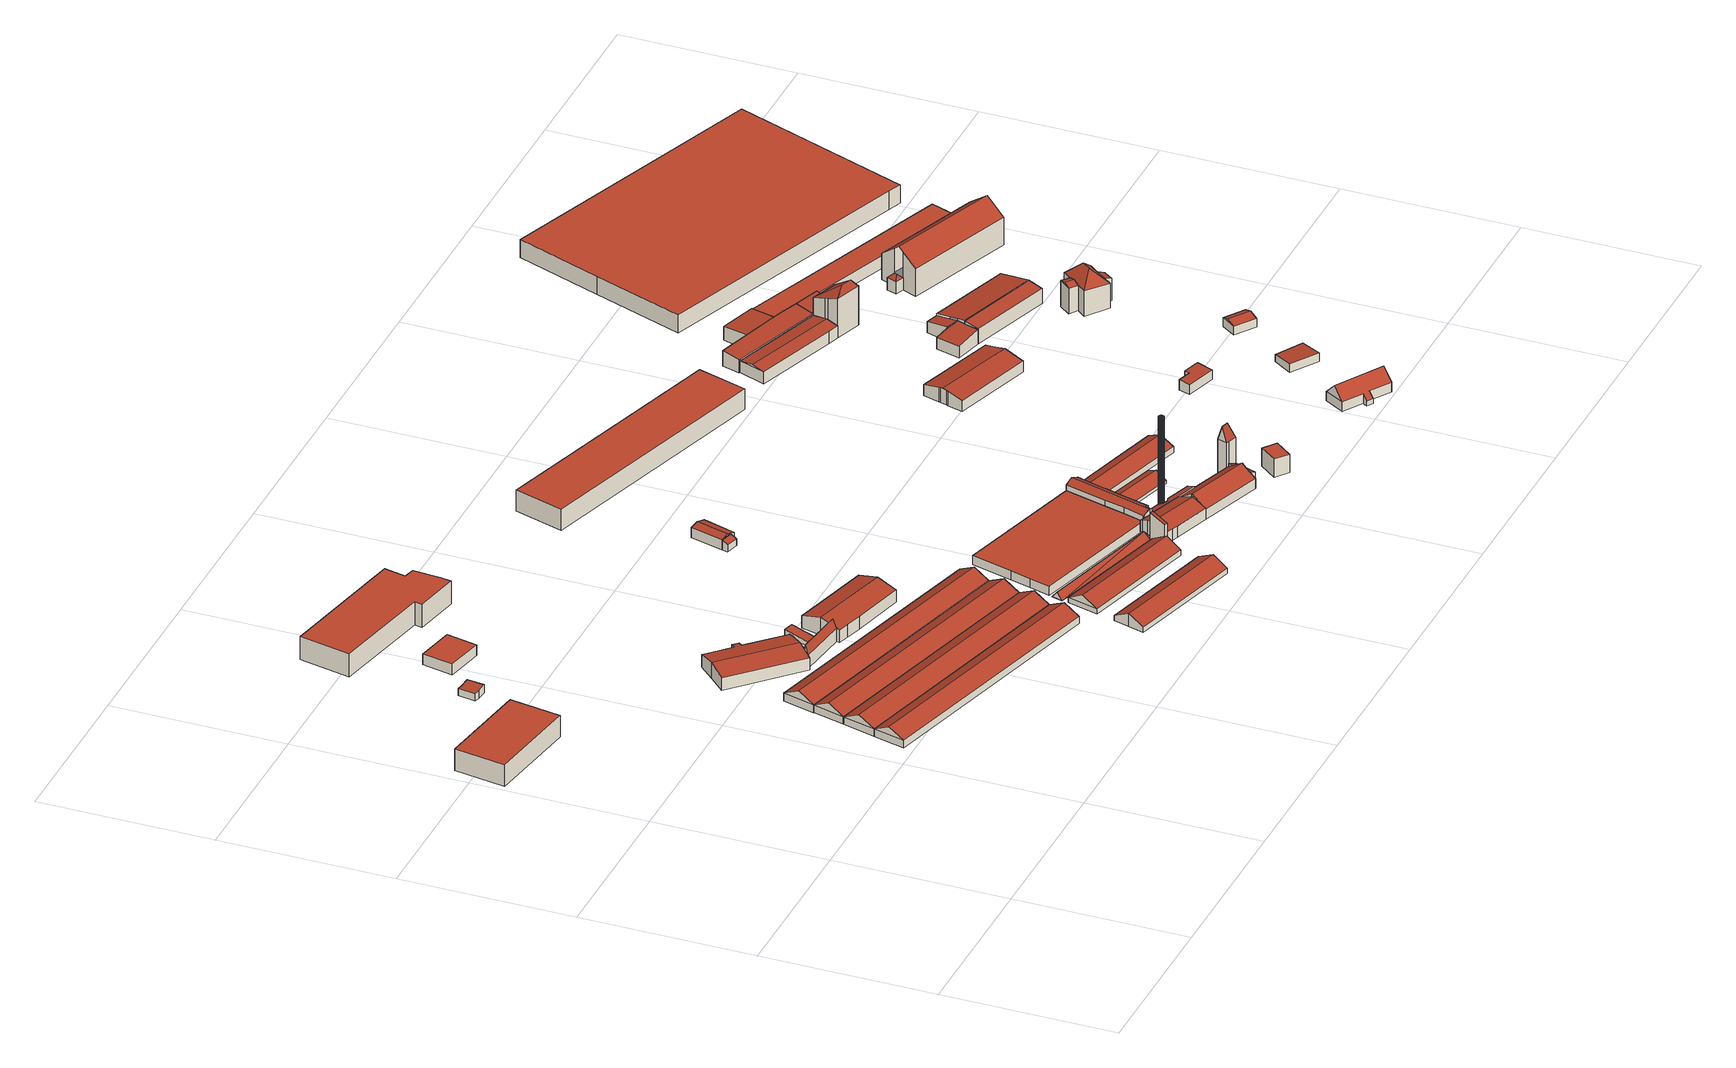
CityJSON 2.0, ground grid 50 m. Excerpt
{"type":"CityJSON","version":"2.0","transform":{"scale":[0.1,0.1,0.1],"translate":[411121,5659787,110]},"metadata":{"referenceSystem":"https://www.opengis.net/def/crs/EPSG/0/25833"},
"CityObjects":{
"building1":{"type":"Building","attributes":{"Dachtyp_tdc":"tdcPolyFlatRoof","Gemeindeschluessel":14612000,"Dachneigung":0,"QualitaetDacherkennung":56,"Geometrietyp2DReferenz":"3000","measuredHeight":6.49,"function":"31001_9998","roofType":"1000"},"geometry":[{"type":"Solid","lod":"2","boundaries":[[[[0,1,2,3]],[[1,4,5,2]],[[4,6,7,5]],[[6,0,3,7]],[[6,4,1,0]],[[3,2,5,7]]]],"semantics":{"surfaces":[{"type":"WallSurface"},{"type":"RoofSurface"},{"type":"GroundSurface"}],"values":[[0,0,0,0,1,2]]}}]},
"building2":{"type":"Building","attributes":{"Dachtyp_tdc":"tdcPolyFlatRoof","Gemeindeschluessel":14612000,"Dachneigung":6.35,"QualitaetDacherkennung":67,"Geometrietyp2DReferenz":"3000","measuredHeight":2.58,"function":"31001_2463","roofType":"2100"},"geometry":[{"type":"Solid","lod":"2","boundaries":[[[[8,9,10,11]],[[9,12,13,10]],[[12,14,15,13]],[[14,16,17,15]],[[16,18,19,17]],[[18,8,11,19]],[[18,16,14,12,9,8]],[[11,10,13,15,17,19]]]],"semantics":{"surfaces":[{"type":"WallSurface"},{"type":"RoofSurface"},{"type":"GroundSurface"}],"values":[[0,0,0,0,0,0,1,2]]}}]},
"building3":{"type":"Building","attributes":{"Dachtyp_tdc":"tdcPolyFlatRoof","Gemeindeschluessel":14612000,"Dachneigung":0,"QualitaetDacherkennung":80,"Geometrietyp2DReferenz":"3000","measuredHeight":3.3,"function":"31001_9998","roofType":"1000"},"geometry":[{"type":"Solid","lod":"2","boundaries":[[[[20,21,22,23]],[[21,24,25,22]],[[24,26,27,25]],[[26,20,23,27]],[[26,24,21,20]],[[23,22,25,27]]]],"semantics":{"surfaces":[{"type":"WallSurface"},{"type":"RoofSurface"},{"type":"GroundSurface"}],"values":[[0,0,0,0,1,2]]}}]},
"building4":{"type":"Building","attributes":{"Gemeindeschluessel":14612000,"Dachneigung":63.04,"Dachorientierung":-75.1,"MittlereTraufHoehe":113.41,"QualitaetDacherkennung":87,"ObjektHoehe":4.58,"BodenHoehe":111.25,"Geometrietyp2DReferenz":"3000","AbsoluteHoehe":115.83,"Dachflaeche":801.73,"measuredHeight":4.58,"function":"31001_2740","roofType":"3100","storeysAboveGround":2},"geometry":[{"type":"MultiSurface","lod":"2","boundaries":[[[28,29,30,31]],[[29,32,33,30]],[[32,34,35,33]],[[34,28,31,35]],[[32,29,36]],[[28,34,37]],[[29,28,37,36]],[[34,32,36,37]],[[31,30,33,35]]],"semantics":{"surfaces":[{"type":"WallSurface"},{"type":"RoofSurface"},{"type":"GroundSurface"}],"values":[0,0,0,0,0,0,1,1,2]}}]},
"building5":{"type":"Building","attributes":{"Gemeindeschluessel":14612000,"Dachneigung":63.69,"Dachorientierung":-75.15,"MittlereTraufHoehe":113.41,"QualitaetDacherkennung":80,"ObjektHoehe":4.65,"BodenHoehe":111.18,"Geometrietyp2DReferenz":"3000","AbsoluteHoehe":115.83,"Dachflaeche":820.28,"measuredHeight":4.65,"function":"31001_2740","roofType":"3100","storeysAboveGround":2},"geometry":[{"type":"MultiSurface","lod":"2","boundaries":[[[38,39,40,41]],[[39,29,30,40]],[[29,28,31,30]],[[28,38,41,31]],[[29,39,42]],[[38,28,43]],[[39,38,43,42]],[[28,29,42,43]],[[41,40,30,31]]],"semantics":{"surfaces":[{"type":"WallSurface"},{"type":"RoofSurface"},{"type":"GroundSurface"}],"values":[0,0,0,0,0,0,1,1,2]}}]},
"building6":{"type":"Building","attributes":{"Dachtyp_tdc":"tdcPolyFlatRoof","Gemeindeschluessel":14612000,"Dachneigung":0,"QualitaetDacherkennung":87,"Geometrietyp2DReferenz":"3000","measuredHeight":6.95,"function":"31001_9998","roofType":"1000"},"geometry":[{"type":"Solid","lod":"2","boundaries":[[[[44,45,46,47]],[[45,48,49,46]],[[48,50,51,49]],[[50,52,53,51]],[[52,54,55,53]],[[54,56,57,55]],[[56,58,59,57]],[[58,60,61,59]],[[60,44,47,61]],[[60,58,56,54,52,50,48,45,44]],[[47,46,49,51,53,55,57,59,61]]]],"semantics":{"surfaces":[{"type":"WallSurface"},{"type":"RoofSurface"},{"type":"GroundSurface"}],"values":[[0,0,0,0,0,0,0,0,0,1,2]]}}]},
"building7":{"type":"Building","attributes":{"Gemeindeschluessel":14612000,"Dachneigung":63.14,"Dachorientierung":-75.15,"MittlereTraufHoehe":113.41,"QualitaetDacherkennung":77,"ObjektHoehe":4.65,"BodenHoehe":111.18,"Geometrietyp2DReferenz":"3000","AbsoluteHoehe":115.83,"Dachflaeche":804.88,"measuredHeight":4.65,"function":"31001_2740","roofType":"3100","storeysAboveGround":2},"geometry":[{"type":"MultiSurface","lod":"2","boundaries":[[[62,63,64,65]],[[63,39,40,64]],[[39,38,41,40]],[[38,62,65,41]],[[39,63,66]],[[62,38,67]],[[63,62,67,66]],[[38,39,66,67]],[[65,64,40,41]]],"semantics":{"surfaces":[{"type":"WallSurface"},{"type":"RoofSurface"},{"type":"GroundSurface"}],"values":[0,0,0,0,0,0,1,1,2]}}]},
"building8":{"type":"Building","attributes":{"Gemeindeschluessel":14612000,"Dachneigung":63.03,"Dachorientierung":-75.08,"MittlereTraufHoehe":113.41,"QualitaetDacherkennung":76,"ObjektHoehe":4.68,"BodenHoehe":111.15,"Geometrietyp2DReferenz":"3000","AbsoluteHoehe":115.83,"Dachflaeche":801.88,"measuredHeight":4.68,"function":"31001_2740","roofType":"3100","storeysAboveGround":2},"geometry":[{"type":"MultiSurface","lod":"2","boundaries":[[[68,69,70,71]],[[69,63,72,70]],[[63,62,73,72]],[[62,68,71,73]],[[63,69,74]],[[68,62,75]],[[69,68,75,74]],[[62,63,74,75]],[[71,70,72,73]]],"semantics":{"surfaces":[{"type":"WallSurface"},{"type":"RoofSurface"},{"type":"GroundSurface"}],"values":[0,0,0,0,0,0,1,1,2]}}]},
"building9":{"type":"Building","attributes":{"Gemeindeschluessel":14612000,"Geometrietyp2DReferenz":"3000","function":"31001_2000","roofType":"9999"},"children":["building9-1","building9-2","building9-3","building9-4"]},
"building9-1":{"type":"BuildingPart","attributes":{"Dachtyp_tdc":"tdcPolyFlatRoof","Dachneigung":8.3,"QualitaetDacherkennung":94,"Geometrietyp2DReferenz":"3000","measuredHeight":2.27,"roofType":"2100"},"parents":["building9"],"geometry":[{"type":"MultiSurface","lod":"2","boundaries":[[[76,77,78]],[[77,79,80,78]],[[79,81,82,80]],[[81,83,84,82]],[[83,85,86,84]],[[85,87,88,86]],[[87,85,83,81,79,77,76]],[[78,80,82,84,86,88]]],"semantics":{"surfaces":[{"type":"WallSurface"},{"type":"RoofSurface"},{"type":"GroundSurface"}],"values":[0,0,0,0,0,0,1,2]}}]},
"building9-2":{"type":"BuildingPart","attributes":{"Dachtyp_tdc":"tdcGableRoof","Dachneigung":14.61,"QualitaetDacherkennung":88,"Geometrietyp2DReferenz":"3000","measuredHeight":5.28,"roofType":"3100"},"parents":["building9"],"geometry":[{"type":"MultiSurface","lod":"2","boundaries":[[[89,90,91,92]],[[90,93,94,91]],[[93,95,94]],[[96,97,98,88,99]],[[97,100,101,98]],[[100,102,103,101]],[[102,104,105,103]],[[104,106,107,105]],[[106,108,109,107]],[[108,110,111,109]],[[110,89,92,111]],[[106,104,102,100,97]],[[97,96,112,113,114,93,90,89,110,108,106]],[[92,91,94,115,88,98,101,103,105,107,109,111]]],"semantics":{"surfaces":[{"type":"WallSurface"},{"type":"RoofSurface"},{"type":"GroundSurface"}],"values":[0,0,0,0,0,0,0,0,0,0,0,1,1,2]}}]},
"building9-3":{"type":"BuildingPart","attributes":{"Dachtyp_tdc":"tdcFreeFormRoof","Dachneigung":64.77,"QualitaetDacherkennung":11,"Geometrietyp2DReferenz":"3000","measuredHeight":6.41,"roofType":"5000"},"parents":["building9"],"geometry":[{"type":"MultiSurface","lod":"2","boundaries":[[[116,117,118,119]],[[117,120,78,118]],[[120,121,76,78]],[[95,122,123,94]],[[124,116,119]],[[125,122,95,114,126]],[[126,112,99,121,120,117,116,124,116,127,125]],[[118,78,88,115,94,123,128,119]]],"semantics":{"surfaces":[{"type":"WallSurface"},{"type":"RoofSurface"},{"type":"GroundSurface"}],"values":[0,0,0,0,0,1,1,2]}}]},
"building9-4":{"type":"BuildingPart","attributes":{"Dachtyp_tdc":"tdcGableRoof","Dachneigung":10.01,"QualitaetDacherkennung":80,"Geometrietyp2DReferenz":"3000","measuredHeight":4.81,"roofType":"3100"},"parents":["building9"],"geometry":[{"type":"MultiSurface","lod":"2","boundaries":[[[122,129,130,123]],[[129,131,132,130]],[[131,133,134,132]],[[133,135,136,134]],[[135,137,138,136]],[[137,139,140,138]],[[139,141,142,140]],[[141,143,144,142]],[[143,145,146,144]],[[145,147,148,146]],[[147,149,150,148]],[[149,151,152,150]],[[151,153,154,152]],[[153,155,119,154]],[[155,116,119]],[[153,151,149,147,145,143,141,139,137,135,133]],[[133,131,129,122,156,127,155,153]],[[123,130,132,134,136,138,140,142,144,146,148,150,152,154,119,128]]],"semantics":{"surfaces":[{"type":"WallSurface"},{"type":"RoofSurface"},{"type":"GroundSurface"}],"values":[0,0,0,0,0,0,0,0,0,0,0,0,0,0,0,1,1,2]}}]},
"building10":{"type":"Building","attributes":{"Dachtyp_tdc":"tdcFreeFormRoof","Gemeindeschluessel":14612000,"Dachneigung":26.75,"QualitaetDacherkennung":72,"Geometrietyp2DReferenz":"3000","measuredHeight":4.03,"function":"31001_2740","roofType":"5000"},"geometry":[{"type":"Solid","lod":"2","boundaries":[[[[157,158,159,160]],[[158,161,162,159]],[[161,163,164,162]],[[163,165,166,164]],[[165,157,160,166]],[[157,167,168,158]],[[167,165,163,161,168]],[[157,165,167]],[[161,158,168]],[[160,159,162,164,166]]]],"semantics":{"surfaces":[{"type":"WallSurface"},{"type":"RoofSurface"},{"type":"GroundSurface"}],"values":[[0,0,0,0,0,1,1,0,0,2]]}}]},
"building11":{"type":"Building","attributes":{"Dachtyp_tdc":"tdcFreeFormRoof","Gemeindeschluessel":14612000,"Dachneigung":27.7,"QualitaetDacherkennung":78,"Geometrietyp2DReferenz":"3000","measuredHeight":4.06,"function":"31001_2740","roofType":"5000"},"geometry":[{"type":"Solid","lod":"2","boundaries":[[[[169,170,171,172]],[[170,173,174,171]],[[173,175,176,174]],[[175,169,172,176]],[[177,175,173,178]],[[169,177,178,170]],[[173,170,178]],[[169,175,177]],[[172,171,174,176]]]],"semantics":{"surfaces":[{"type":"WallSurface"},{"type":"RoofSurface"},{"type":"GroundSurface"}],"values":[[0,0,0,0,1,1,0,0,2]]}}]},
"building12":{"type":"Building","attributes":{"Dachtyp_tdc":"tdcFreeFormRoof","Gemeindeschluessel":14612000,"Dachneigung":49.31,"QualitaetDacherkennung":31,"Geometrietyp2DReferenz":"3000","measuredHeight":2.14,"function":"31001_2740","roofType":"5000"},"geometry":[{"type":"Solid","lod":"2","boundaries":[[[[179,180,181,182]],[[183,184,185,186]],[[184,179,182,185]],[[179,187,188]],[[184,187,179]],[[187,184,183]],[[187,189,190]],[[189,187,183]],[[188,187,190,180]],[[188,180,179]],[[182,181,191,192,186,185]],[[189,183,186,192]],[[180,190,191,181]],[[190,189,192,191]]]],"semantics":{"surfaces":[{"type":"WallSurface"},{"type":"RoofSurface"},{"type":"GroundSurface"}],"values":[[0,0,0,1,1,1,1,1,1,0,2,0,0,0]]}}]},
"building13":{"type":"Building","attributes":{"Dachtyp_tdc":"tdcPolyFlatRoof","Gemeindeschluessel":14612000,"Dachneigung":26.69,"QualitaetDacherkennung":55,"Geometrietyp2DReferenz":"3000","measuredHeight":3.03,"function":"31001_9998","roofType":"2100"},"geometry":[{"type":"Solid","lod":"2","boundaries":[[[[193,194,195,196]],[[194,197,198,195]],[[197,199,200,198]],[[199,201,202,200]],[[201,193,196,202]],[[201,199,197,194,193]],[[196,195,198,200,202]]]],"semantics":{"surfaces":[{"type":"WallSurface"},{"type":"RoofSurface"},{"type":"GroundSurface"}],"values":[[0,0,0,0,0,1,2]]}}]},
"building14":{"type":"Building","attributes":{"Dachtyp_tdc":"tdcFreeFormRoof","Gemeindeschluessel":14612000,"Dachneigung":17.16,"QualitaetDacherkennung":88,"Geometrietyp2DReferenz":"3000","measuredHeight":3.72,"function":"31001_9998","roofType":"5000"},"geometry":[{"type":"Solid","lod":"2","boundaries":[[[[203,204,205,206]],[[204,207,208,205]],[[207,209,210,208]],[[209,211,212,210]],[[211,213,214,212]],[[213,215,216,214]],[[213,211,209,217,218,203,215]],[[218,217,207,204]],[[204,203,218]],[[209,207,217]],[[216,206,205,208,210,212,214]],[[215,203,206,216]]]],"semantics":{"surfaces":[{"type":"WallSurface"},{"type":"RoofSurface"},{"type":"GroundSurface"}],"values":[[0,0,0,0,0,0,1,1,0,0,2,0]]}}]},
"building15":{"type":"Building","attributes":{"Dachtyp_tdc":"tdcPolyFlatRoof","Gemeindeschluessel":14612000,"Dachneigung":0,"QualitaetDacherkennung":40,"Geometrietyp2DReferenz":"3000","measuredHeight":2.72,"function":"31001_2740","roofType":"1000"},"geometry":[{"type":"Solid","lod":"2","boundaries":[[[[219,220,221,222]],[[220,223,224,221]],[[223,225,226,224]],[[225,227,228,226]],[[227,229,230,228]],[[229,231,232,230]],[[231,233,234,232]],[[233,219,222,234]],[[233,231,229,227,225,223,220,219]],[[222,221,224,226,228,230,232,234]]]],"semantics":{"surfaces":[{"type":"WallSurface"},{"type":"RoofSurface"},{"type":"GroundSurface"}],"values":[[0,0,0,0,0,0,0,0,1,2]]}}]},
"building16":{"type":"Building","attributes":{"Gemeindeschluessel":14612000,"Geometrietyp2DReferenz":"3000","function":"31001_2000","roofType":"9999"},"children":["building16-1","building16-2"]},
"building16-1":{"type":"BuildingPart","attributes":{"Dachtyp_tdc":"tdcPolyFlatRoof","Dachneigung":21.75,"QualitaetDacherkennung":48,"Geometrietyp2DReferenz":"3000","measuredHeight":7.95,"roofType":"2100"},"parents":["building16"],"geometry":[{"type":"MultiSurface","lod":"2","boundaries":[[[235,236,237,238,239]],[[236,240,241,237]],[[240,242,243,244,241]],[[242,240,236,235]],[[238,237,241,244,245]]],"semantics":{"surfaces":[{"type":"WallSurface"},{"type":"RoofSurface"},{"type":"GroundSurface"}],"values":[0,0,0,1,2]}}]},
"building16-2":{"type":"BuildingPart","attributes":{"Dachtyp_tdc":"tdcGableRoof","Dachneigung":19.92,"QualitaetDacherkennung":57,"Geometrietyp2DReferenz":"3000","measuredHeight":5.04,"roofType":"3100"},"parents":["building16"],"geometry":[{"type":"MultiSurface","lod":"2","boundaries":[[[246,247,248,249,250,251,252,253,254,243,255]],[[255,239,256,257,258,246]],[[259,238,245,244,260,261,262,263,264,265,266,267,268,269,270]],[[257,256,259,270]],[[256,239,238,259]],[[243,254,260,244]],[[254,253,261,260]],[[253,252,262,261]],[[252,251,263,262]],[[251,250,264,263]],[[250,249,265,264]],[[249,248,266,265]],[[248,247,267,266]],[[247,246,268,267]],[[246,258,269,268]],[[258,257,270,269]]],"semantics":{"surfaces":[{"type":"RoofSurface"},{"type":"GroundSurface"},{"type":"WallSurface"}],"values":[0,0,1,2,2,2,2,2,2,2,2,2,2,2,2,2]}}]},
"building17":{"type":"Building","attributes":{"Dachtyp_tdc":"tdcFreeFormRoof","Gemeindeschluessel":14612000,"Dachneigung":24.05,"QualitaetDacherkennung":49,"Geometrietyp2DReferenz":"3000","measuredHeight":5.28,"function":"31001_2740","roofType":"5000"},"geometry":[{"type":"Solid","lod":"2","boundaries":[[[[271,272,273,274]],[[272,275,276,273]],[[275,277,278,276]],[[277,279,280,278]],[[279,281,282,280]],[[281,283,284,282]],[[283,285,286,284]],[[285,287,288,286]],[[287,289,290,288]],[[289,291,292,290]],[[291,293,294,292]],[[293,295,296,294]],[[295,271,274,296]],[[283,281,297,298,295,293,291,289,287,285]],[[297,279,277,275,272,271,298]],[[281,279,297]],[[271,295,298]],[[274,273,276,278,280,282,284,286,288,290,292,294,296]]]],"semantics":{"surfaces":[{"type":"WallSurface"},{"type":"RoofSurface"},{"type":"GroundSurface"}],"values":[[0,0,0,0,0,0,0,0,0,0,0,0,0,1,1,0,0,2]]}}]},
"building18":{"type":"Building","attributes":{"Stand_DGM":"2016","Stand_Basis-DLM":"2021","Gemeindeschluessel":"14612000","ObjektHoehe":28,"Stand_Laserscan":"2016","BodenHoehe":111.76,"Stand_3D-Stadtmodell":"2023","Geometrietyp2DReferenz":1000,"AbsoluteHoehe":139.76,"measuredHeight":28,"function":"51002_1290","roofType":"9999"},"geometry":[{"type":"MultiSurface","lod":"2","boundaries":[[[299,300,301]],[[299,301,302]],[[299,302,303]],[[299,303,304]],[[299,304,305]],[[299,305,306]],[[299,306,307]],[[299,307,308]],[[299,308,309]],[[299,309,310]],[[299,310,311]],[[299,311,312]],[[299,312,313]],[[299,313,314]],[[299,315,316]],[[299,314,317]],[[299,317,318]],[[299,318,315]],[[301,300,319]],[[301,319,320]],[[300,321,319]],[[299,316,322]],[[299,322,321]],[[316,315,323]],[[316,323,322]],[[315,318,324]],[[315,324,323]],[[318,317,325]],[[318,325,324]],[[317,314,326]],[[317,326,325]],[[314,313,327]],[[314,327,326]],[[313,312,328]],[[313,328,327]],[[312,311,329]],[[312,329,328]],[[311,310,330]],[[311,330,329]],[[310,309,331]],[[310,331,330]],[[309,308,332]],[[309,332,331]],[[308,307,333]],[[308,333,332]],[[307,306,334]],[[307,334,333]],[[306,305,335]],[[306,335,334]],[[305,304,336]],[[305,336,335]],[[304,303,337]],[[304,337,336]],[[303,302,338]],[[303,338,337]],[[302,301,320]],[[302,320,338]],[[300,299,321]],[[338,320,319]],[[338,319,321]],[[338,321,322]],[[338,322,323]],[[338,323,324]],[[338,324,325]],[[338,325,326]],[[338,327,328]],[[338,326,327]],[[338,328,329]],[[338,329,330]],[[338,330,331]],[[338,331,332]],[[338,332,333]],[[338,333,334]],[[338,334,335]],[[338,335,336]],[[338,336,337]]],"semantics":{"surfaces":[{"type":"RoofSurface"},{"type":"WallSurface"},{"type":"GroundSurface"}],"values":[0,0,0,0,0,0,0,0,0,0,0,0,0,0,0,0,0,0,1,1,1,1,1,1,1,1,1,1,1,1,1,1,1,1,1,1,1,1,1,1,1,1,1,1,1,1,1,1,1,1,1,1,1,1,1,1,1,1,2,2,2,2,2,2,2,2,2,2,2,2,2,2,2,2,2,2]}}]},
"building19":{"type":"Building","attributes":{"Dachtyp_tdc":"tdcPolyFlatRoof","Gemeindeschluessel":14612000,"Dachneigung":18.1,"QualitaetDacherkennung":45,"Geometrietyp2DReferenz":"3000","measuredHeight":3.36,"function":"31001_2000","roofType":"2100"},"geometry":[{"type":"Solid","lod":"2","boundaries":[[[[249,339,340,341]],[[339,342,343,340]],[[342,344,345,343]],[[344,346,347,345]],[[346,348,349,347]],[[348,350,351,349]],[[350,352,353,351]],[[352,354,355,353]],[[354,248,356,355]],[[248,249,341,356]],[[248,354,352,350,348,346,344,342,339,249]],[[341,340,343,345,347,349,351,353,355,356]]]],"semantics":{"surfaces":[{"type":"WallSurface"},{"type":"RoofSurface"},{"type":"GroundSurface"}],"values":[[0,0,0,0,0,0,0,0,0,0,1,2]]}}]},
"building20":{"type":"Building","attributes":{"Dachtyp_tdc":"tdcFreeFormRoof","Gemeindeschluessel":14612000,"Dachneigung":31.94,"QualitaetDacherkennung":48,"Geometrietyp2DReferenz":"3000","measuredHeight":5.8,"function":"31001_2000","roofType":"5000"},"geometry":[{"type":"Solid","lod":"2","boundaries":[[[[357,358,359,355]],[[358,360,361,359]],[[360,362,363,361]],[[362,364,365,363]],[[364,366,367,365]],[[366,368,369,367]],[[368,370,371,369]],[[370,372,373,371]],[[372,374,356,373]],[[374,357,355,356]],[[370,368,366,364,362]],[[362,360,358,357,374,372,370]],[[355,359,361,363,365,367,369,371,373,356]]]],"semantics":{"surfaces":[{"type":"WallSurface"},{"type":"RoofSurface"},{"type":"GroundSurface"}],"values":[[0,0,0,0,0,0,0,0,0,0,1,1,2]]}}]},
"building21":{"type":"Building","attributes":{"Dachtyp_tdc":"tdcGableRoof","Gemeindeschluessel":14612000,"Dachneigung":30.64,"QualitaetDacherkennung":46,"Geometrietyp2DReferenz":"3000","measuredHeight":2.83,"function":"31001_2740","roofType":"3100"},"geometry":[{"type":"Solid","lod":"2","boundaries":[[[[375,376,377,378]],[[376,379,380,377]],[[379,381,382,380]],[[381,375,378,382]],[[379,376,383]],[[375,381,384]],[[376,375,384,383]],[[381,379,383,384]],[[378,377,380,382]]]],"semantics":{"surfaces":[{"type":"WallSurface"},{"type":"RoofSurface"},{"type":"GroundSurface"}],"values":[[0,0,0,0,0,0,1,1,2]]}}]},
"building22":{"type":"Building","attributes":{"Dachtyp_tdc":"tdcPolyFlatRoof","Gemeindeschluessel":14612000,"Dachneigung":0,"QualitaetDacherkennung":72,"Geometrietyp2DReferenz":"3000","measuredHeight":6.36,"function":"31001_2000","roofType":"1000"},"geometry":[{"type":"Solid","lod":"2","boundaries":[[[[385,386,387,388]],[[386,389,390,387]],[[389,391,392,390]],[[391,385,388,392]],[[391,389,386,385]],[[388,387,390,392]]]],"semantics":{"surfaces":[{"type":"WallSurface"},{"type":"RoofSurface"},{"type":"GroundSurface"}],"values":[[0,0,0,0,1,2]]}}]},
"building23":{"type":"Building","attributes":{"Dachtyp_tdc":"tdcPolyFlatRoof","Gemeindeschluessel":14612000,"Dachneigung":23.93,"QualitaetDacherkennung":57,"Geometrietyp2DReferenz":"3000","measuredHeight":3.69,"function":"31001_2000","roofType":"2100"},"geometry":[{"type":"Solid","lod":"2","boundaries":[[[[393,394,395,396]],[[394,397,398,395]],[[397,399,400,398]],[[399,393,396,400]],[[399,397,394,393]],[[396,395,398,400]]]],"semantics":{"surfaces":[{"type":"WallSurface"},{"type":"RoofSurface"},{"type":"GroundSurface"}],"values":[[0,0,0,0,1,2]]}}]},
"building24":{"type":"Building","attributes":{"Dachtyp_tdc":"tdcFreeFormRoof","Gemeindeschluessel":14612000,"Dachneigung":24.26,"QualitaetDacherkennung":77,"Geometrietyp2DReferenz":"3000","measuredHeight":3.78,"function":"31001_2740","roofType":"5000"},"geometry":[{"type":"Solid","lod":"2","boundaries":[[[[401,402,403,404]],[[402,405,406,403]],[[405,407,408,406]],[[407,409,410,408]],[[409,411,412,410]],[[411,401,404,412]],[[411,409,413,414,401]],[[413,407,405,402,414]],[[402,401,414]],[[409,407,413]],[[404,403,406,408,410,412]]]],"semantics":{"surfaces":[{"type":"WallSurface"},{"type":"RoofSurface"},{"type":"GroundSurface"}],"values":[[0,0,0,0,0,0,1,1,0,0,2]]}}]},
"building25":{"type":"Building","attributes":{"Dachtyp_tdc":"tdcFreeFormRoof","Gemeindeschluessel":14612000,"Dachneigung":70.91,"QualitaetDacherkennung":9,"Geometrietyp2DReferenz":"3000","measuredHeight":14.69,"function":"31001_2000","roofType":"5000"},"geometry":[{"type":"Solid","lod":"2","boundaries":[[[[415,416,417,418]],[[416,419,420,417]],[[419,421,422,420]],[[421,423,424,422]],[[423,415,418,424]],[[421,419,425,426]],[[423,426,425,416,415]],[[426,423,421]],[[416,425,419]],[[418,417,420,422,424]]]],"semantics":{"surfaces":[{"type":"WallSurface"},{"type":"RoofSurface"},{"type":"GroundSurface"}],"values":[[0,0,0,0,0,1,1,1,0,2]]}}]},
"building26":{"type":"Building","attributes":{"Dachtyp_tdc":"tdcPolyFlatRoof","Gemeindeschluessel":14612000,"Dachneigung":0,"QualitaetDacherkennung":19,"Geometrietyp2DReferenz":"3000","measuredHeight":5.58,"function":"31001_9998","roofType":"1000"},"geometry":[{"type":"Solid","lod":"2","boundaries":[[[[427,428,429,430]],[[428,431,432,429]],[[431,433,434,432]],[[433,427,430,434]],[[433,431,428,427]],[[430,429,432,434]]]],"semantics":{"surfaces":[{"type":"WallSurface"},{"type":"RoofSurface"},{"type":"GroundSurface"}],"values":[[0,0,0,0,1,2]]}}]},
"building27":{"type":"Building","attributes":{"Dachtyp_tdc":"tdcFreeFormRoof","Gemeindeschluessel":14612000,"Dachneigung":13.14,"QualitaetDacherkennung":89,"Geometrietyp2DReferenz":"3000","measuredHeight":4.7,"function":"31001_2000","roofType":"5000"},"geometry":[{"type":"Solid","lod":"2","boundaries":[[[[435,436,437,438]],[[436,439,440,437]],[[439,441,442,440]],[[441,443,444,442]],[[443,445,446,444]],[[445,447,448,446]],[[447,449,450,448]],[[449,451,452,450]],[[451,453,454,452]],[[453,435,438,454]],[[455,453,451,449,447,445,443,456]],[[435,455,456,441,439,436]],[[443,441,456]],[[435,453,455]],[[438,437,440,442,444,446,448,450,452,454]]]],"semantics":{"surfaces":[{"type":"WallSurface"},{"type":"RoofSurface"},{"type":"GroundSurface"}],"values":[[0,0,0,0,0,0,0,0,0,0,1,1,0,0,2]]}}]},
"building28":{"type":"Building","attributes":{"Dachtyp_tdc":"tdcFreeFormRoof","Gemeindeschluessel":14612000,"Dachneigung":45.04,"QualitaetDacherkennung":81,"Geometrietyp2DReferenz":"3000","measuredHeight":6.33,"function":"31001_9998","roofType":"5000"},"geometry":[{"type":"Solid","lod":"2","boundaries":[[[[457,458,459,460]],[[458,461,462,459]],[[461,463,464,462]],[[463,465,466,464]],[[465,467,468,466]],[[467,469,470,468]],[[469,471,472,470]],[[471,457,460,472]],[[473,463,461,474]],[[457,471,469,467,465,473,474,458]],[[465,463,473]],[[461,458,474]],[[460,459,462,464,466,468,470,472]]]],"semantics":{"surfaces":[{"type":"WallSurface"},{"type":"RoofSurface"},{"type":"GroundSurface"}],"values":[[0,0,0,0,0,0,0,0,1,1,0,0,2]]}}]},
"building29":{"type":"Building","attributes":{"Dachtyp_tdc":"tdcPolyFlatRoof","Gemeindeschluessel":14612000,"Dachneigung":5.55,"QualitaetDacherkennung":82,"Geometrietyp2DReferenz":"3000","measuredHeight":3.38,"function":"31001_9998","roofType":"2100"},"geometry":[{"type":"Solid","lod":"2","boundaries":[[[[475,476,477,478]],[[476,479,480,477]],[[479,481,482,480]],[[481,483,484,482]],[[483,485,486,484]],[[485,475,478,486]],[[485,483,481,479,476,475]],[[478,477,480,482,484,486]]]],"semantics":{"surfaces":[{"type":"WallSurface"},{"type":"RoofSurface"},{"type":"GroundSurface"}],"values":[[0,0,0,0,0,0,1,2]]}}]},
"building30":{"type":"Building","attributes":{"Dachtyp_tdc":"tdcFreeFormRoof","Gemeindeschluessel":14612000,"Dachneigung":10.11,"QualitaetDacherkennung":80,"Geometrietyp2DReferenz":"3000","measuredHeight":4.26,"function":"31001_2000","roofType":"5000"},"geometry":[{"type":"Solid","lod":"2","boundaries":[[[[487,488,489,490]],[[488,491,492,489]],[[491,493,494,492]],[[493,495,496,494]],[[495,497,498,496]],[[497,487,490,498]],[[497,495,493,499,500,487]],[[499,491,488,500]],[[488,487,500]],[[493,491,499]],[[490,489,492,494,496,498]]]],"semantics":{"surfaces":[{"type":"WallSurface"},{"type":"RoofSurface"},{"type":"GroundSurface"}],"values":[[0,0,0,0,0,0,1,1,0,0,2]]}}]},
"building31":{"type":"Building","attributes":{"Dachtyp_tdc":"tdcPolyFlatRoof","Gemeindeschluessel":14612000,"Dachneigung":7.97,"QualitaetDacherkennung":86,"Geometrietyp2DReferenz":"3000","measuredHeight":4.7,"function":"31001_2000","roofType":"2100"},"geometry":[{"type":"Solid","lod":"2","boundaries":[[[[501,502,503,489]],[[502,504,505,503]],[[504,506,507,505]],[[506,508,509,507]],[[508,510,511,509]],[[510,512,513,511]],[[512,514,492,513]],[[514,501,489,492]],[[514,512,510,508,506,504,502,501]],[[489,503,505,507,509,511,513,492]]]],"semantics":{"surfaces":[{"type":"WallSurface"},{"type":"RoofSurface"},{"type":"GroundSurface"}],"values":[[0,0,0,0,0,0,0,0,1,2]]}}]},
"building32":{"type":"Building","attributes":{"Dachtyp_tdc":"tdcPolyFlatRoof","Gemeindeschluessel":14612000,"Dachneigung":5.94,"QualitaetDacherkennung":83,"Geometrietyp2DReferenz":"3000","measuredHeight":4.42,"function":"31001_2000","roofType":"2100"},"geometry":[{"type":"Solid","lod":"2","boundaries":[[[[515,516,517,518]],[[516,519,520,517]],[[519,521,522,520]],[[521,523,524,522]],[[523,525,526,524]],[[525,515,518,526]],[[525,523,521,519,516,515]],[[518,517,520,522,524,526]]]],"semantics":{"surfaces":[{"type":"WallSurface"},{"type":"RoofSurface"},{"type":"GroundSurface"}],"values":[[0,0,0,0,0,0,1,2]]}}]},
"building33":{"type":"Building","attributes":{"Dachtyp_tdc":"tdcPolyFlatRoof","Gemeindeschluessel":14612000,"Dachneigung":3.18,"QualitaetDacherkennung":85,"Geometrietyp2DReferenz":"3000","measuredHeight":4.52,"function":"31001_9998","roofType":"2100"},"geometry":[{"type":"Solid","lod":"2","boundaries":[[[[527,528,509,529]],[[528,530,507,509]],[[530,531,532,507]],[[531,527,529,532]],[[531,530,528,527]],[[529,509,507,532]]]],"semantics":{"surfaces":[{"type":"WallSurface"},{"type":"RoofSurface"},{"type":"GroundSurface"}],"values":[[0,0,0,0,1,2]]}}]},
"building34":{"type":"Building","attributes":{"Dachtyp_tdc":"tdcPolyFlatRoof","Gemeindeschluessel":14612000,"Dachneigung":4.41,"QualitaetDacherkennung":58,"Geometrietyp2DReferenz":"3000","measuredHeight":2.63,"function":"31001_9998","roofType":"2100"},"geometry":[{"type":"Solid","lod":"2","boundaries":[[[[533,534,535,536]],[[534,537,538,535]],[[537,539,540,538]],[[539,533,536,540]],[[539,537,534,533]],[[536,535,538,540]]]],"semantics":{"surfaces":[{"type":"WallSurface"},{"type":"RoofSurface"},{"type":"GroundSurface"}],"values":[[0,0,0,0,1,2]]}}]},
"building35":{"type":"Building","attributes":{"Dachtyp_tdc":"tdcHipAndGableRoof","Gemeindeschluessel":14612000,"Dachneigung":33.45,"QualitaetDacherkennung":22,"Geometrietyp2DReferenz":"3000","measuredHeight":12.48,"function":"31001_2000","roofType":"5000"},"geometry":[{"type":"Solid","lod":"2","boundaries":[[[[541,542,543,544]],[[542,545,496,543]],[[545,546,494,496]],[[546,547,548,494]],[[547,549,492,548]],[[549,550,551,492]],[[550,552,553,551]],[[552,541,544,553]],[[549,547,546,545,554]],[[545,542,541,554]],[[541,552,550,549,554]],[[544,543,496,494,548,492,551,553]]]],"semantics":{"surfaces":[{"type":"WallSurface"},{"type":"RoofSurface"},{"type":"GroundSurface"}],"values":[[0,0,0,0,0,0,0,0,1,1,1,2]]}}]},
"building36":{"type":"Building","attributes":{"Dachtyp_tdc":"tdcPolyFlatRoof","Gemeindeschluessel":14612000,"Dachneigung":7.97,"QualitaetDacherkennung":79,"Geometrietyp2DReferenz":"3000","measuredHeight":4.69,"function":"31001_2000","roofType":"2100"},"geometry":[{"type":"Solid","lod":"2","boundaries":[[[[514,512,513,492]],[[512,555,556,513]],[[555,557,551,556]],[[557,514,492,551]],[[557,555,512,514]],[[492,513,556,551]]]],"semantics":{"surfaces":[{"type":"WallSurface"},{"type":"RoofSurface"},{"type":"GroundSurface"}],"values":[[0,0,0,0,1,2]]}}]},
"building37":{"type":"Building","attributes":{"Dachtyp_tdc":"tdcPolyFlatRoof","Gemeindeschluessel":14612000,"Dachneigung":10.23,"QualitaetDacherkennung":82,"Geometrietyp2DReferenz":"3000","measuredHeight":5.39,"function":"31001_2000","roofType":"2100"},"geometry":[{"type":"Solid","lod":"2","boundaries":[[[[558,559,526,560]],[[559,561,524,526]],[[561,562,563,524]],[[562,564,565,563]],[[564,558,560,565]],[[564,562,561,559,558]],[[560,526,524,563,565]]]],"semantics":{"surfaces":[{"type":"WallSurface"},{"type":"RoofSurface"},{"type":"GroundSurface"}],"values":[[0,0,0,0,0,1,2]]}}]},
"building38":{"type":"Building","attributes":{"Dachtyp_tdc":"tdcGableRoof","Gemeindeschluessel":14612000,"Dachneigung":18.76,"QualitaetDacherkennung":79,"Geometrietyp2DReferenz":"3000","measuredHeight":3.49,"function":"31001_9998","roofType":"3100"},"geometry":[{"type":"Solid","lod":"2","boundaries":[[[[566,567,568,569]],[[567,570,571,568]],[[570,572,573,571]],[[572,566,569,573]],[[570,567,574]],[[566,572,575]],[[567,566,575,574]],[[572,570,574,575]],[[569,568,571,573]]]],"semantics":{"surfaces":[{"type":"WallSurface"},{"type":"RoofSurface"},{"type":"GroundSurface"}],"values":[[0,0,0,0,0,0,1,1,2]]}}]},
"building39":{"type":"Building","attributes":{"Gemeindeschluessel":14612000,"Geometrietyp2DReferenz":"3000","function":"31001_2000","roofType":"9999"},"children":["building39-1","building39-2"]},
"building39-1":{"type":"BuildingPart","attributes":{"Dachtyp_tdc":"tdcPolyFlatRoof","Dachneigung":9.27,"QualitaetDacherkennung":67,"Geometrietyp2DReferenz":"3000","measuredHeight":4.38,"roofType":"2100"},"parents":["building39"],"geometry":[{"type":"MultiSurface","lod":"2","boundaries":[[[576,577,578,579]],[[577,580,581,578]],[[580,582,583,581]],[[580,577,576,582]],[[583,579,578,581]]],"semantics":{"surfaces":[{"type":"WallSurface"},{"type":"RoofSurface"},{"type":"GroundSurface"}],"values":[0,0,0,1,2]}}]},
"building39-2":{"type":"BuildingPart","attributes":{"Dachtyp_tdc":"tdcPolyFlatRoof","Dachneigung":10.91,"QualitaetDacherkennung":89,"Geometrietyp2DReferenz":"3000","measuredHeight":5.53,"roofType":"2100"},"parents":["building39"],"geometry":[{"type":"MultiSurface","lod":"2","boundaries":[[[584,585,586,583,582]],[[585,587,588,586]],[[587,589,590,588]],[[589,591,579,590]],[[591,576,579]],[[591,589,587,585,584]],[[583,586,588,590,579]]],"semantics":{"surfaces":[{"type":"WallSurface"},{"type":"RoofSurface"},{"type":"GroundSurface"}],"values":[0,0,0,0,0,1,2]}}]},
"building40":{"type":"Building","attributes":{"Gemeindeschluessel":14612000,"Geometrietyp2DReferenz":"3000","function":"31001_9998","roofType":"9999"},"children":["building40-1","building40-2","building40-3"]},
"building40-1":{"type":"BuildingPart","attributes":{"Dachtyp_tdc":"tdcGableRoof","Dachneigung":20.55,"QualitaetDacherkennung":60,"Geometrietyp2DReferenz":"3000","measuredHeight":8.42,"roofType":"3100"},"parents":["building40"],"geometry":[{"type":"MultiSurface","lod":"2","boundaries":[[[592,593,594,595]],[[593,596,597,598,594]],[[593,592,599]],[[600,601,596,602]],[[592,600,602,599]],[[596,593,599,602]],[[603,595,594,598]],[[600,592,595,603]]],"semantics":{"surfaces":[{"type":"WallSurface"},{"type":"RoofSurface"},{"type":"GroundSurface"}],"values":[0,0,0,0,1,1,2,0]}}]},
"building40-2":{"type":"BuildingPart","attributes":{"Dachtyp_tdc":"tdcHipRoof","Dachneigung":43.3,"QualitaetDacherkennung":81,"Geometrietyp2DReferenz":"3000","measuredHeight":11.44,"roofType":"3200"},"parents":["building40"],"geometry":[{"type":"MultiSurface","lod":"2","boundaries":[[[604,605,606,607]],[[605,608,609,606]],[[608,600,603,609]],[[597,610,611,598]],[[610,612,613,611]],[[612,614,615,613]],[[614,616,617,615]],[[612,610,618]],[[608,605,619]],[[610,597,601,600,608,619,618]],[[605,604,616,614,612,618,619]],[[607,606,609,603,598,611,613,615,617]]],"semantics":{"surfaces":[{"type":"WallSurface"},{"type":"RoofSurface"},{"type":"GroundSurface"}],"values":[0,0,0,0,0,0,0,1,1,1,1,2]}}]},
"building40-3":{"type":"BuildingPart","attributes":{"Dachtyp_tdc":"tdcPolyFlatRoof","Dachneigung":22,"QualitaetDacherkennung":55,"Geometrietyp2DReferenz":"3000","measuredHeight":7.51,"roofType":"2100"},"parents":["building40"],"geometry":[{"type":"MultiSurface","lod":"2","boundaries":[[[620,621,604,607,622]],[[623,617,616]],[[623,624,625,617]],[[624,620,622,625]],[[622,607,617,625]],[[624,623,621,620]]],"semantics":{"surfaces":[{"type":"WallSurface"},{"type":"GroundSurface"},{"type":"RoofSurface"}],"values":[0,0,0,0,1,2]}}]},
"building41":{"type":"Building","attributes":{"Dachtyp_tdc":"tdcPolyFlatRoof","Gemeindeschluessel":14612000,"Dachneigung":0,"QualitaetDacherkennung":43,"Geometrietyp2DReferenz":"3000","measuredHeight":3.78,"function":"31001_9998","roofType":"1000"},"geometry":[{"type":"Solid","lod":"2","boundaries":[[[[626,627,529,509]],[[627,628,629,529]],[[628,630,631,629]],[[630,632,556,631]],[[632,633,513,556]],[[633,634,511,513]],[[634,626,509,511]],[[634,633,632,630,628,627,626]],[[509,529,629,631,556,513,511]]]],"semantics":{"surfaces":[{"type":"WallSurface"},{"type":"RoofSurface"},{"type":"GroundSurface"}],"values":[[0,0,0,0,0,0,0,1,2]]}}]},
"building42":{"type":"Building","attributes":{"Gemeindeschluessel":14612000,"Geometrietyp2DReferenz":"3000","function":"31001_2000","roofType":"9999"},"children":["building42-1","building42-2"]},
"building42-1":{"type":"BuildingPart","attributes":{"Dachtyp_tdc":"tdcGableRoof","Dachneigung":36.92,"QualitaetDacherkennung":88,"Geometrietyp2DReferenz":"3000","measuredHeight":12.63,"roofType":"3100"},"parents":["building42"],"geometry":[{"type":"MultiSurface","lod":"2","boundaries":[[[635,636,637,638]],[[636,639,640,637]],[[641,642,643,644,645]],[[645,639,636,635,641]],[[640,646,647,648,649,650,638,637]],[[639,651,640]],[[644,647,652]],[[644,643,648,647]],[[643,642,649,648]],[[642,641,650,649]],[[641,635,638,650]]],"semantics":{"surfaces":[{"type":"WallSurface"},{"type":"RoofSurface"},{"type":"GroundSurface"}],"values":[0,0,1,1,2,0,0,0,0,0,0]}}]},
"building42-2":{"type":"BuildingPart","attributes":{"Dachtyp_tdc":"tdcFreeFormRoof","Dachneigung":44.71,"QualitaetDacherkennung":30,"Geometrietyp2DReferenz":"3000","measuredHeight":4.96,"roofType":"5000"},"parents":["building42"],"geometry":[{"type":"MultiSurface","lod":"2","boundaries":[[[651,653,654,640]],[[653,655,656,654]],[[655,652,647,656]],[[657,652,655]],[[658,657,655,653]],[[658,653,651]],[[657,658,651,659,652]],[[640,654,656,647,646]]],"semantics":{"surfaces":[{"type":"WallSurface"},{"type":"RoofSurface"},{"type":"GroundSurface"}],"values":[0,0,0,1,1,1,1,2]}}]},
"building43":{"type":"Building","attributes":{"Dachtyp_tdc":"tdcPolyFlatRoof","Gemeindeschluessel":14612000,"Dachneigung":0,"QualitaetDacherkennung":41,"Geometrietyp2DReferenz":"3000","measuredHeight":5.49,"function":"31001_9998","roofType":"1000"},"geometry":[{"type":"Solid","lod":"2","boundaries":[[[[660,661,662,663]],[[661,664,665,662]],[[664,666,667,665]],[[666,668,669,667]],[[666,664,661,660,670,671,668]],[[669,672,673,663,662,665,667]],[[668,671,672,669]],[[671,670,673,672]],[[670,660,663,673]]]],"semantics":{"surfaces":[{"type":"WallSurface"},{"type":"RoofSurface"},{"type":"GroundSurface"}],"values":[[0,0,0,0,1,2,0,0,0]]}}]}
},
"vertices":[
[304,1508,82],[281,1360,82],[281,1360,17],[304,1508,17],[6,1403,82],[6,1403,17],[29,1551,82],[29,1551,17],
[389,1630,30],[374,1633,29],[374,1633,8],[389,1630,8],[382,1683,29],[382,1683,8],[397,1680,30],[397,1680,8],[426,1676,33],[426,1676,8],[418,1626,33],[418,1626,8],
[477,1820,47],[588,1797,47],[588,1797,14],[477,1820,14],[569,1708,47],[569,1708,14],[459,1731,47],[459,1731,14],
[592,617,34],[1319,425,34],[1319,425,12],[592,617,12],[1294,332,34],[1294,332,12],[568,526,34],[568,526,12],[1306,378,58],[580,572,58],
[617,712,34],[1344,519,34],[1344,519,12],[617,712,12],[1331,472,58],[604,665,58],
[643,1888,84],[648,1911,84],[648,1911,14],[643,1888,14],[351,1972,84],[351,1972,14],[382,2121,84],[382,2121,14],[768,2043,84],[768,2043,14],[755,1980,84],[755,1980,14],[787,1973,84],[787,1973,14],[782,1894,84],[782,1894,14],[776,1861,84],[776,1861,14],
[641,804,34],[1368,612,34],[1368,612,12],[641,804,12],[1356,565,58],[629,758,58],
[666,897,34],[1392,702,34],[1392,702,11],[666,897,11],[1368,612,11],[641,804,11],[1380,657,58],[654,851,58],
[917,914,14],[917,914,15],[917,914,7],[938,928,17],[938,928,7],[959,1012,30],[959,1012,7],[988,1005,30],[988,1005,7],[970,930,19],[970,930,7],[995,905,16],[995,905,7],
[1017,863,44],[987,871,44],[987,871,7],[1017,863,7],[989,881,47],[989,881,7],[989,881,46],[995,905,53],[1002,930,60],[1002,930,7],[995,905,46],[1017,988,44],[1017,988,7],[1035,983,44],[1035,983,7],[1253,926,44],[1253,926,7],[1239,868,60],[1239,868,7],[1223,810,44],[1223,810,7],[1068,849,44],[1068,849,7],[995,902,52],[992,893,50],[989,882,47],[992,893,7],
[862,921,46],[884,918,46],[884,918,7],[862,921,7],[917,914,45],[917,914,46],[841,900,46],[841,900,7],[862,921,45],[851,910,71],[992,893,71],[860,919,50],[851,910,7],
[834,893,44],[834,893,7],[659,1066,44],[659,1066,7],[703,1111,55],[703,1111,7],[746,1156,44],[746,1156,7],[765,1138,44],[765,1138,7],[811,1093,44],[811,1093,7],[822,1104,42],[822,1104,7],[837,1089,42],[837,1089,7],[826,1078,44],[826,1078,7],[920,985,44],[920,985,7],[922,983,44],[922,983,7],[909,969,48],[909,969,7],[879,938,55],[879,938,7],[862,921,51],[851,910,48],
[1656,68,31],[1311,162,31],[1311,162,16],[1656,68,16],[1323,207,55],[1323,207,16],[1335,252,32],[1335,252,16],[1680,158,32],[1680,158,16],[1667,112,56],[1323,206,56],
[1694,212,31],[1350,305,31],[1350,305,15],[1694,212,15],[1374,395,31],[1374,395,15],[1719,301,31],[1719,301,15],[1707,256,56],[1362,350,56],
[1376,412,15],[1385,444,15],[1385,444,14],[1376,412,14],[1745,310,15],[1732,313,15],[1732,313,14],[1745,310,14],[1734,331,36],[1381,428,35],[1751,327,15],[1756,343,15],[1756,343,14],[1751,327,14],
[1275,1298,35],[1280,1315,44],[1280,1315,14],[1275,1298,14],[1305,1308,44],[1305,1308,14],[1316,1305,44],[1316,1305,14],[1312,1288,35],[1312,1288,14],
[1305,1308,49],[1280,1315,43],[1280,1315,13],[1305,1308,13],[1307,1411,43],[1307,1411,13],[1332,1403,49],[1332,1403,13],[1358,1396,41],[1358,1396,13],[1330,1301,41],[1330,1301,13],[1316,1305,46],[1316,1305,13],[1329,1404,50],[1302,1309,50],
[1390,454,40],[1407,514,40],[1407,514,13],[1390,454,13],[1423,572,40],[1423,572,13],[1456,693,40],[1456,693,13],[1838,587,40],[1838,587,13],[1805,466,40],[1805,466,13],[1790,407,40],[1790,407,13],[1773,348,40],[1773,348,13],
[1731,265,78],[1720,268,78],[1720,268,17],[1731,265,17],[1731,265,51],[1732,313,97],[1732,313,17],[1745,310,97],[1745,310,66],[1745,310,17],[1744,307,17],
[1889,258,68],[1890,261,67],[1903,302,51],[1802,336,51],[1794,338,51],[1772,345,51],[1758,350,51],[1756,343,54],[1751,327,60],[1744,307,68],[1750,258,51],[1767,252,51],[1875,216,51],[1750,258,17],[1751,327,17],[1756,343,17],[1758,350,17],[1772,345,17],[1794,338,17],[1802,336,17],[1903,302,17],[1890,261,17],[1889,258,17],[1875,216,17],[1767,252,17],
[1772,345,57],[1773,348,57],[1773,348,16],[1772,345,16],[1790,407,58],[1790,407,16],[1805,466,57],[1805,466,16],[1838,587,57],[1838,587,16],[1882,574,58],[1882,574,16],[1860,497,58],[1860,497,16],[1856,482,58],[1856,482,16],[1840,423,58],[1840,423,16],[1820,354,59],[1820,354,16],[1807,357,64],[1807,357,16],[1802,336,64],[1802,336,16],[1794,338,68],[1794,338,16],[1858,581,69],[1792,339,69],
[1885,342,298],[1884,344,298],[1883,346,298],[1881,347,298],[1879,348,298],[1876,348,298],[1874,347,298],[1872,346,298],[1871,344,298],[1870,342,298],[1870,339,298],[1871,337,298],[1872,335,298],[1874,334,298],[1876,333,298],[1879,333,298],[1884,337,298],[1885,339,298],[1881,334,298],[1883,335,298],[1884,344,18],[1883,346,18],[1885,342,18],[1885,339,18],[1884,337,18],[1883,335,18],[1881,334,18],[1879,333,18],[1876,333,18],[1874,334,18],[1872,335,18],[1871,337,18],[1870,339,18],[1870,342,18],[1871,344,18],[1872,346,18],[1874,347,18],[1876,348,18],[1879,348,18],[1881,347,18],
[1807,357,44],[1807,357,18],[1802,336,18],[1820,354,44],[1820,354,18],[1857,342,44],[1857,342,18],[1865,328,47],[1865,328,18],[1880,323,47],[1880,323,18],[1893,329,44],[1893,329,18],[1969,304,44],[1969,304,18],[1962,283,51],[1962,283,18],[1903,302,18],
[1962,283,48],[2084,242,48],[2084,242,18],[2090,240,48],[2090,240,18],[2076,197,76],[2076,197,18],[2069,177,63],[2069,177,18],[2062,154,48],[2062,154,18],[1875,216,48],[1875,216,18],[1889,259,76],[1889,259,18],[1890,261,75],[1890,261,18],[1903,302,48],
[2000,376,26],[1840,423,26],[1840,423,17],[2000,376,17],[1856,482,33],[1856,482,17],[2015,434,34],[2015,434,17],[1849,455,45],[2008,407,45],
[1928,1513,79],[1210,1732,79],[1210,1732,16],[1928,1513,16],[1254,1875,79],[1254,1875,16],[1971,1656,79],[1971,1656,16],
[2090,240,57],[2117,231,44],[2117,231,20],[2090,240,20],[2096,168,44],[2096,168,20],[2069,177,57],[2069,177,20],
[1860,497,33],[1882,574,36],[1882,574,15],[1860,497,15],[2033,533,35],[2033,533,15],[2170,494,35],[2170,494,15],[2159,455,52],[2159,455,15],[2148,415,33],[2148,415,15],[2160,457,53],[1872,538,53],
[2090,240,122],[2084,242,122],[2084,242,19],[2090,240,19],[2093,271,122],[2093,271,19],[2127,260,122],[2127,260,19],[2117,231,122],[2117,231,19],[2088,257,166],[2108,251,166],
[2199,149,77],[2159,98,77],[2159,98,22],[2199,149,22],[2123,127,77],[2123,127,22],[2161,176,77],[2161,176,22],
[2368,920,46],[2131,994,46],[2131,994,13],[2368,920,13],[2144,1038,56],[2144,1038,13],[2146,1042,58],[2146,1042,13],[2152,1062,58],[2152,1062,13],[2153,1066,57],[2153,1066,13],[2168,1115,45],[2168,1115,13],[2406,1040,45],[2406,1040,13],[2399,1018,50],[2399,1018,13],[2386,979,60],[2386,979,13],[2386,978,60],[2149,1053,60],
[2542,50,49],[2486,85,49],[2486,85,20],[2542,50,20],[2521,143,47],[2521,143,20],[2656,61,47],[2656,61,20],[2621,3,49],[2621,3,20],[2561,40,49],[2561,40,20],[2553,26,34],[2553,26,20],[2534,37,34],[2534,37,20],[2638,32,83],[2503,113,83],
[2419,480,47],[2429,513,50],[2429,513,18],[2419,480,18],[2468,501,50],[2468,501,18],[2472,515,51],[2472,515,18],[2522,500,51],[2522,500,18],[2508,453,47],[2508,453,18],
[2064,1516,50],[2093,1593,49],[2093,1593,14],[2064,1516,14],[2368,1501,49],[2368,1501,14],[2352,1454,56],[2352,1454,14],[2342,1423,50],[2342,1423,14],[2309,1434,50],[2309,1434,14],[2353,1458,57],[2077,1551,57],
[2093,1593,53],[2090,1594,53],[2090,1594,14],[2106,1646,60],[2106,1646,14],[2201,1617,61],[2201,1617,14],[2308,1584,61],[2308,1584,14],[2334,1575,61],[2334,1575,14],[2386,1556,61],[2386,1556,14],[2368,1501,53],
[2366,1097,50],[2386,1167,50],[2386,1167,15],[2366,1097,15],[2430,1155,55],[2430,1155,15],[2468,1142,59],[2468,1142,15],[2460,1119,59],[2460,1119,15],[2447,1077,59],[2447,1077,15],
[2331,1657,55],[2308,1584,59],[2331,1657,14],[2201,1617,59],[2223,1691,55],[2223,1691,14],
[2730,292,38],[2694,232,43],[2694,232,17],[2730,292,17],[2615,282,43],[2615,282,17],[2652,337,38],[2652,337,17],
[2429,1422,139],[2420,1397,131],[2420,1397,14],[2429,1422,14],[2342,1423,131],[2352,1454,120],[2355,1463,116],[2355,1463,14],[2368,1501,102],[2447,1474,102],[2447,1474,14],[2430,1427,136],[2430,1427,14],[2398,1433,139],
[2463,1530,61],[2463,1530,14],[2447,1474,53],
[2691,998,60],[2447,1077,60],[2691,998,15],[2460,1119,68],[2704,1040,68],[2704,1040,15],[2701,1032,67],[2701,1032,15],
[2789,444,42],[2731,484,42],[2731,484,16],[2789,444,16],[2759,525,43],[2759,525,16],[2817,486,43],[2817,486,16],[2746,506,51],[2804,467,51],
[2468,1142,58],[2430,1155,58],[2430,1155,14],[2468,1142,14],[2452,1220,47],[2452,1220,14],[2489,1208,47],[2489,1208,14],
[2489,1208,52],[2731,1129,52],[2731,1129,14],[2704,1040,69],[2704,1040,14],[2460,1119,69],[2460,1119,14],[2468,1142,65],
[2671,917,91],[2696,949,93],[2696,949,14],[2671,917,14],[2718,931,93],[2718,931,91],[2718,931,14],[2683,933,98],[2694,900,91],[2703,911,91],[2706,915,98],[2694,900,14],
[2756,852,88],[2737,828,88],[2737,828,14],[2756,852,14],[2675,875,91],[2675,875,14],[2737,956,91],[2737,956,14],[2799,908,88],[2799,908,14],[2797,905,88],[2797,905,14],[2777,880,88],[2777,880,14],[2744,906,128],[2725,882,128],
[2773,839,80],[2756,852,89],[2773,839,14],[2777,880,89],[2794,867,80],[2794,867,14],
[2308,1584,52],[2331,1657,52],[2977,1417,52],[2977,1417,14],[2952,1348,52],[2952,1348,14],[2463,1530,52],[2386,1556,52],[2334,1575,52],
[2915,1195,99],[2600,1311,99],[2600,1311,16],[2915,1195,16],[2616,1352,132],[2616,1352,16],[2935,1248,142],[2956,1305,96],[2642,1422,96],[2627,1382,128],[2620,1365,142],[2620,1365,16],[2627,1382,16],[2642,1422,16],[2956,1305,16],[2935,1248,16],[2616,1352,53],[2627,1382,53],
[2591,1361,53],[2591,1361,16],[2602,1391,53],[2602,1391,16],[2610,1374,66],[2608,1369,66],[2620,1365,53],
[2401,2326,66],[3200,2035,66],[3200,2035,11],[2401,2326,11],[3107,1781,66],[3107,1781,11],[3011,1520,66],[3011,1520,11],[2972,1535,66],[2972,1535,11],[2310,2076,66],[2214,1813,66],[2214,1813,11],[2310,2076,11]
]}
